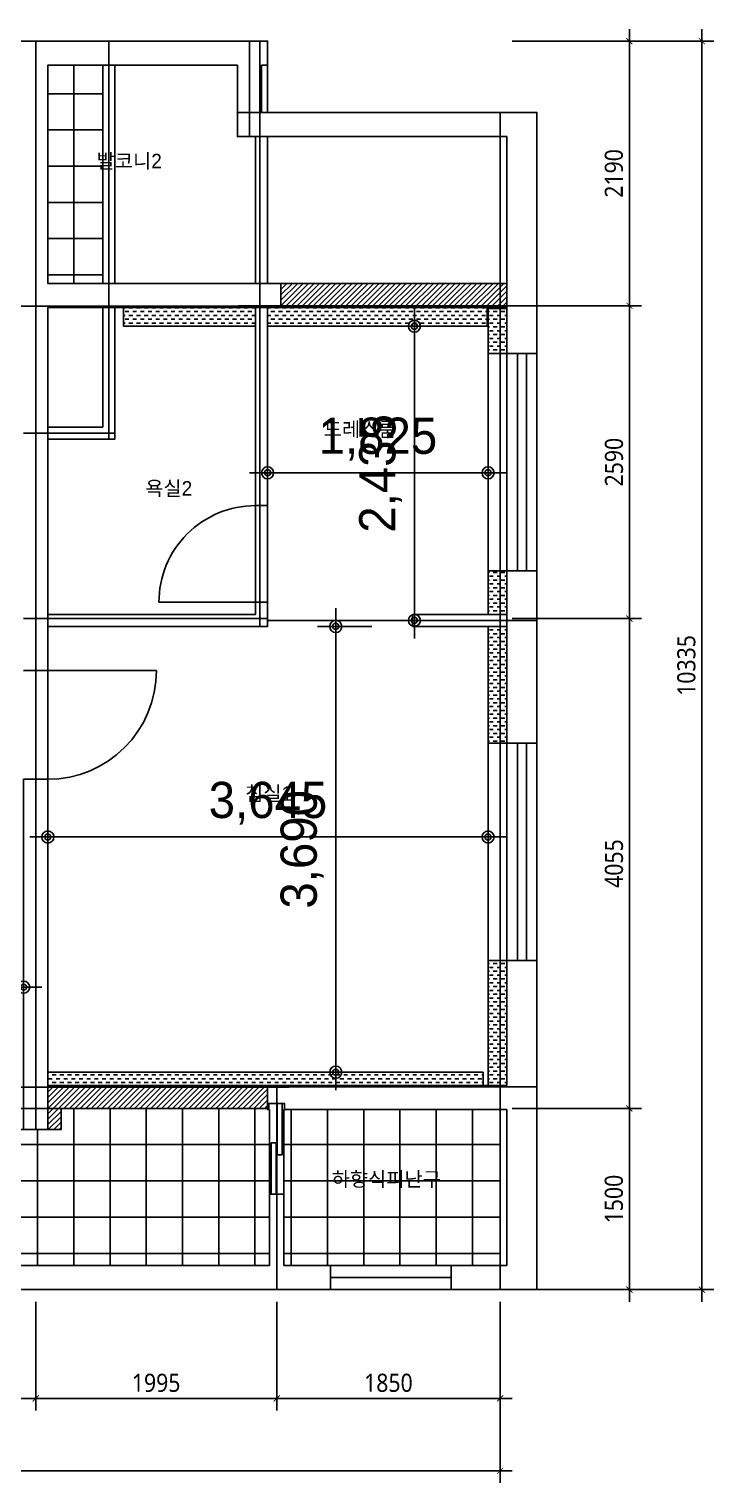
# Model space of a CAD drawing. Extents: x -125 to 16400, y -1600 to 10435.
# Drawn here: x 10730 to 16400, y -1600 to 10435 of the extents above; entities that cross this region are included whole.
import ezdxf

# ---------------------------------------------------------------- set-up
doc = ezdxf.new("R2010")
doc.units = 0
doc.header["$MEASUREMENT"] = 0
doc.linetypes.add('AUDIT_D_220706163347-0', pattern=[0])
doc.linetypes.add('CEN', pattern=[62, 60, -1, 0, -1])
for name, color, linetype in [('A_HAT', 8, 'Continuous'), ('AA-XXXX-DIMS', 7, 'Continuous'), ('CEN_CON', 1, 'CEN'), ('CEN_WALL', 12, 'CEN'), ('CONC', 2, 'Continuous'), ('DIM', 7, 'AUDIT_D_220706163347-0'), ('DOOR', 4, 'Continuous'), ('FIN', 6, 'Continuous'), ('INS', 8, 'Continuous'), ('WAL', 3, 'Continuous'), ('WAL_DRY', 7, 'Continuous'), ('WIN', 4, 'Continuous'), ('바닥타일', 8, 'Continuous'), ('실명', 3, 'AUDIT_D_220706163347-0')]:
    doc.layers.add(name, color=color, linetype=linetype)
doc.styles.add('HAUD01', font='Dotum.ttf')
doc.styles.add('맑은고딕', font='malgun.ttf', dxfattribs={"width": 0.9})
doc.dimstyles.new('HAUD-100', dxfattribs={"dimscale": 100, "dimtxt": 3, "dimasz": 1, "dimexe": 0, "dimexo": 3, "dimgap": 1, "dimtad": 1, "dimdec": 0, "dimdsep": 46, "dimlunit": 6, "dimtxsty": 'HAUD01', "dimblk": 'DIMDOT', "dimcen": 2.5, "dimdle": 1.5, "dimclrd": 7, "dimclre": 7, "dimclrt": 3, "dimadec": 0, "dimazin": 0, "dimtfac": 1, "dimtdec": 0, "dimtix": 1, "dimtmove": 2, "dimatfit": 3, "dimfxl": 1, "dimtvp": 1, "dimtolj": 1, "dimtzin": 0, "dimarcsym": 0})
doc.dimstyles.new('MCDIM-50', dxfattribs={"dimscale": 50, "dimtxt": 3, "dimasz": 1, "dimexe": 2, "dimexo": 2, "dimgap": 1, "dimtad": 1, "dimdec": 0, "dimzin": 0, "dimdsep": 46, "dimtxsty": '맑은고딕', "dimblk1": 'ARCHTICK', "dimblk2": 'ARCHTICK', "dimsah": 1, "dimcen": 0.09, "dimdle": 2, "dimclrd": 7, "dimclre": 7, "dimclrt": 3, "dimadec": 0, "dimazin": 0, "dimtfac": 1, "dimtdec": 0, "dimtix": 1, "dimtmove": 2, "dimatfit": 3, "dimldrblk": 'ARCHTICK', "dimfxl": 1, "dimtolj": 1, "dimtzin": 0, "dimarcsym": 0})
pattern_1 = [(45, (0, 0), (-22.45064, 22.45064), [])]
pattern_2 = [(0, (0, 0), (31.75, 31.75), [31.75, -31.75])]
pattern_3 = [(0, (0, 0), (0, 300), []), (90, (0, 0), (-300, 2e-14), [])]

# ---------------------------------------------------------------- blocks, each defined once
blk = doc.blocks.new('_ArchTick')
at = {"color": 0, "linetype": 'ByBlock', "const_width": 0.15}
blk.add_lwpolyline([(-0.5, -0.5), (0.5, 0.5)], dxfattribs=at)
blk = doc.blocks.new('*D11')
at = {"layer": 'Defpoints', "color": 0, "transparency": 16777216}
for p in [(0, 0), (14630, 0), (14630, -1500)]:
    blk.add_point(p, dxfattribs=at)
at = {"layer": 'DIM', "color": 7, "lineweight": -2, "transparency": 16777216}
for p, q in [((0, -100), (0, -1600)), ((14630, -100), (14630, -1600)), ((-100, -1500), (14730, -1500))]:
    blk.add_line(p, q, dxfattribs=at)
at = {"layer": 'DIM', "color": 7, "lineweight": -2, "transparency": 16777216, "xscale": 50, "yscale": 50, "zscale": 50, "rotation": 180}
blk.add_blockref('_ArchTick', (0, -1500), dxfattribs=at)
at = {"layer": 'DIM', "color": 7, "lineweight": -2, "transparency": 16777216, "xscale": 50, "yscale": 50, "zscale": 50}
blk.add_blockref('_ArchTick', (14630, -1500), dxfattribs=at)
at = {"layer": 'DIM', "color": 3, "transparency": 16777216, "insert": (7315, -1372), "char_height": 150, "attachment_point": 5, "style": '맑은고딕'}
blk.add_mtext('\\A1;14630', dxfattribs=at)
blk = doc.blocks.new('*D14')
at = {"layer": 'Defpoints', "color": 0, "transparency": 16777216}
for p in [(6065, 0), (10785, 0), (10785, -900)]:
    blk.add_point(p, dxfattribs=at)
at = {"layer": 'DIM', "color": 7, "lineweight": -2, "transparency": 16777216}
for p, q in [((6065, -100), (6065, -1000)), ((10785, -100), (10785, -1000)), ((5965, -900), (10885, -900))]:
    blk.add_line(p, q, dxfattribs=at)
at = {"layer": 'DIM', "color": 7, "lineweight": -2, "transparency": 16777216, "xscale": 50, "yscale": 50, "zscale": 50, "rotation": 180}
blk.add_blockref('_ArchTick', (6065, -900), dxfattribs=at)
at = {"layer": 'DIM', "color": 7, "lineweight": -2, "transparency": 16777216, "xscale": 50, "yscale": 50, "zscale": 50}
blk.add_blockref('_ArchTick', (10785, -900), dxfattribs=at)
at = {"layer": 'DIM', "color": 3, "transparency": 16777216, "insert": (8425, -773), "char_height": 150, "attachment_point": 5, "style": '맑은고딕'}
blk.add_mtext('\\A1;4720', dxfattribs=at)
blk = doc.blocks.new('*D15')
at = {"layer": 'Defpoints', "color": 0, "transparency": 16777216}
for p in [(10785, 0), (12780, 0), (12780, -900)]:
    blk.add_point(p, dxfattribs=at)
at = {"layer": 'DIM', "color": 7, "lineweight": -2, "transparency": 16777216}
for p, q in [((10785, -100), (10785, -1000)), ((12780, -100), (12780, -1000)), ((10685, -900), (12880, -900))]:
    blk.add_line(p, q, dxfattribs=at)
at = {"layer": 'DIM', "color": 7, "lineweight": -2, "transparency": 16777216, "xscale": 50, "yscale": 50, "zscale": 50, "rotation": 180}
blk.add_blockref('_ArchTick', (10785, -900), dxfattribs=at)
at = {"layer": 'DIM', "color": 7, "lineweight": -2, "transparency": 16777216, "xscale": 50, "yscale": 50, "zscale": 50}
blk.add_blockref('_ArchTick', (12780, -900), dxfattribs=at)
at = {"layer": 'DIM', "color": 3, "transparency": 16777216, "insert": (11782, -772), "char_height": 150, "attachment_point": 5, "style": '맑은고딕'}
blk.add_mtext('\\A1;1995', dxfattribs=at)
blk = doc.blocks.new('*D16')
at = {"layer": 'Defpoints', "color": 0, "transparency": 16777216}
for p in [(12780, 0), (14630, 0), (14630, -900)]:
    blk.add_point(p, dxfattribs=at)
at = {"layer": 'DIM', "color": 7, "lineweight": -2, "transparency": 16777216}
for p, q in [((12780, -100), (12780, -1000)), ((14630, -100), (14630, -1000)), ((12680, -900), (14730, -900))]:
    blk.add_line(p, q, dxfattribs=at)
at = {"layer": 'DIM', "color": 7, "lineweight": -2, "transparency": 16777216, "xscale": 50, "yscale": 50, "zscale": 50, "rotation": 180}
blk.add_blockref('_ArchTick', (12780, -900), dxfattribs=at)
at = {"layer": 'DIM', "color": 7, "lineweight": -2, "transparency": 16777216, "xscale": 50, "yscale": 50, "zscale": 50}
blk.add_blockref('_ArchTick', (14630, -900), dxfattribs=at)
at = {"layer": 'DIM', "color": 3, "transparency": 16777216, "insert": (13705, -772), "char_height": 150, "attachment_point": 5, "style": '맑은고딕'}
blk.add_mtext('\\A1;1850', dxfattribs=at)
blk = doc.blocks.new('*D17')
at = {"layer": 'Defpoints', "color": 0, "transparency": 16777216}
for p in [(14630, 10335), (16300, 10335), (14630, 0)]:
    blk.add_point(p, dxfattribs=at)
at = {"layer": 'DIM', "color": 7, "lineweight": -2, "transparency": 16777216}
for p, q in [((16300, -100), (16300, 10435)), ((14730, 10335), (16400, 10335)), ((14730, 0), (16400, 0))]:
    blk.add_line(p, q, dxfattribs=at)
at = {"layer": 'DIM', "color": 7, "lineweight": -2, "transparency": 16777216, "xscale": 50, "yscale": 50, "zscale": 50}
for p, rotation in [((16300, 10335), 90), ((16300, 0), 270)]:
    blk.add_blockref('_ArchTick', p, dxfattribs=dict(at, rotation=rotation))
at = {"layer": 'DIM', "color": 3, "transparency": 16777216, "insert": (16172, 5167), "char_height": 150, "attachment_point": 5, "rotation": 90, "style": '맑은고딕'}
blk.add_mtext('\\A1;10335', dxfattribs=at)
blk = doc.blocks.new('*D18')
at = {"layer": 'Defpoints', "color": 0, "transparency": 16777216}
for p in [(14630, 1500), (15700, 1500), (14630, 0)]:
    blk.add_point(p, dxfattribs=at)
at = {"layer": 'DIM', "color": 7, "lineweight": -2, "transparency": 16777216}
for p, q in [((15700, -100), (15700, 1600)), ((14730, 1500), (15800, 1500)), ((14730, 0), (15800, 0))]:
    blk.add_line(p, q, dxfattribs=at)
at = {"layer": 'DIM', "color": 7, "lineweight": -2, "transparency": 16777216, "xscale": 50, "yscale": 50, "zscale": 50}
for p, rotation in [((15700, 1500), 90), ((15700, 0), 270)]:
    blk.add_blockref('_ArchTick', p, dxfattribs=dict(at, rotation=rotation))
at = {"layer": 'DIM', "color": 3, "transparency": 16777216, "insert": (15572, 750), "char_height": 150, "attachment_point": 5, "rotation": 90, "style": '맑은고딕'}
blk.add_mtext('\\A1;1500', dxfattribs=at)
blk = doc.blocks.new('*D19')
at = {"layer": 'Defpoints', "color": 0, "transparency": 16777216}
for p in [(14630, 5555), (15700, 5555), (14630, 1500)]:
    blk.add_point(p, dxfattribs=at)
at = {"layer": 'DIM', "color": 7, "lineweight": -2, "transparency": 16777216}
for p, q in [((14730, 5555), (15800, 5555)), ((15700, 1400), (15700, 5655)), ((14730, 1500), (15800, 1500))]:
    blk.add_line(p, q, dxfattribs=at)
at = {"layer": 'DIM', "color": 7, "lineweight": -2, "transparency": 16777216, "xscale": 50, "yscale": 50, "zscale": 50}
for p, rotation in [((15700, 5555), 90), ((15700, 1500), 270)]:
    blk.add_blockref('_ArchTick', p, dxfattribs=dict(at, rotation=rotation))
at = {"layer": 'DIM', "color": 3, "transparency": 16777216, "insert": (15573, 3527), "char_height": 150, "attachment_point": 5, "rotation": 90, "style": '맑은고딕'}
blk.add_mtext('\\A1;4055', dxfattribs=at)
blk = doc.blocks.new('*D20')
at = {"layer": 'Defpoints', "color": 0, "transparency": 16777216}
for p in [(14630, 8145), (15700, 8145), (14630, 5555)]:
    blk.add_point(p, dxfattribs=at)
at = {"layer": 'DIM', "color": 7, "lineweight": -2, "transparency": 16777216}
for p, q in [((15700, 5455), (15700, 8245)), ((14730, 8145), (15800, 8145)), ((14730, 5555), (15800, 5555))]:
    blk.add_line(p, q, dxfattribs=at)
at = {"layer": 'DIM', "color": 7, "lineweight": -2, "transparency": 16777216, "xscale": 50, "yscale": 50, "zscale": 50}
for p, rotation in [((15700, 8145), 90), ((15700, 5555), 270)]:
    blk.add_blockref('_ArchTick', p, dxfattribs=dict(at, rotation=rotation))
at = {"layer": 'DIM', "color": 3, "transparency": 16777216, "insert": (15573, 6850), "char_height": 150, "attachment_point": 5, "rotation": 90, "style": '맑은고딕'}
blk.add_mtext('\\A1;2590', dxfattribs=at)
blk = doc.blocks.new('*D21')
at = {"layer": 'Defpoints', "color": 0, "transparency": 16777216}
for p in [(14630, 10335), (15700, 10335), (14630, 8145)]:
    blk.add_point(p, dxfattribs=at)
at = {"layer": 'DIM', "color": 7, "lineweight": -2, "transparency": 16777216}
for p, q in [((15700, 8045), (15700, 10435)), ((14730, 10335), (15800, 10335)), ((14730, 8145), (15800, 8145))]:
    blk.add_line(p, q, dxfattribs=at)
at = {"layer": 'DIM', "color": 7, "lineweight": -2, "transparency": 16777216, "xscale": 50, "yscale": 50, "zscale": 50}
for p, rotation in [((15700, 10335), 90), ((15700, 8145), 270)]:
    blk.add_blockref('_ArchTick', p, dxfattribs=dict(at, rotation=rotation))
at = {"layer": 'DIM', "color": 3, "transparency": 16777216, "insert": (15572, 9240), "char_height": 150, "attachment_point": 5, "rotation": 90, "style": '맑은고딕'}
blk.add_mtext('\\A1;2190', dxfattribs=at)
blk = doc.blocks.new('DIMDOT')
at = {"layer": 'AA-XXXX-DIMS'}
for p, q in [((0, -1.5), (0, 1.5)), ((-1.5, 0), (1.5, 0))]:
    blk.add_line(p, q, dxfattribs=at)
for radius in [0.5, 0.25]:
    blk.add_circle((0, 0), radius, dxfattribs=at)
blk = doc.blocks.new('*D22')
at = {"layer": 'Defpoints', "color": 0, "transparency": 16777216}
for p in [(10885, 3747), (14530, 3747), (14530, 3747)]:
    blk.add_point(p, dxfattribs=at)
at = {"layer": 'DIM', "color": 7, "lineweight": -2, "transparency": 16777216}
for p, q in [((10885, 4047), (10885, 3747)), ((14530, 4047), (14530, 3747)), ((10985, 3747), (14430, 3747))]:
    blk.add_line(p, q, dxfattribs=at)
at = {"layer": 'DIM', "color": 7, "lineweight": -2, "transparency": 16777216, "xscale": 100, "yscale": 100, "zscale": 100, "rotation": 180}
blk.add_blockref('DIMDOT', (10885, 3747), dxfattribs=at)
at = {"layer": 'DIM', "color": 7, "lineweight": -2, "transparency": 16777216, "xscale": 100, "yscale": 100, "zscale": 100}
blk.add_blockref('DIMDOT', (14530, 3747), dxfattribs=at)
at = {"layer": 'DIM', "color": 3, "transparency": 16777216, "insert": (12708, 4026), "char_height": 300, "attachment_point": 5, "style": 'HAUD01'}
blk.add_mtext('\\A1;3,645', dxfattribs=at)
blk = doc.blocks.new('*D23')
at = {"layer": 'Defpoints', "color": 0, "transparency": 16777216}
for p in [(13269, 5490), (13269, 5490), (13269, 1800)]:
    blk.add_point(p, dxfattribs=at)
at = {"layer": 'DIM', "color": 7, "lineweight": -2, "transparency": 16777216}
for p, q in [((13569, 5490), (13269, 5490)), ((13269, 1900), (13269, 5390)), ((13569, 1800), (13269, 1800))]:
    blk.add_line(p, q, dxfattribs=at)
at = {"layer": 'DIM', "color": 7, "lineweight": -2, "transparency": 16777216, "xscale": 100, "yscale": 100, "zscale": 100}
for p, rotation in [((13269, 5490), 90), ((13269, 1800), 270)]:
    blk.add_blockref('DIMDOT', p, dxfattribs=dict(at, rotation=rotation))
at = {"layer": 'DIM', "color": 3, "transparency": 16777216, "insert": (12990, 3645), "char_height": 300, "attachment_point": 5, "rotation": 90, "style": 'HAUD01'}
blk.add_mtext('\\A1;3,690', dxfattribs=at)
blk = doc.blocks.new('*D24')
at = {"layer": 'Defpoints', "color": 0, "transparency": 16777216}
for p in [(12705, 6762), (14530, 6762), (14530, 6762)]:
    blk.add_point(p, dxfattribs=at)
at = {"layer": 'DIM', "color": 7, "lineweight": -2, "transparency": 16777216}
for p, q in [((12705, 7062), (12705, 6762)), ((14530, 7062), (14530, 6762)), ((12805, 6762), (14430, 6762))]:
    blk.add_line(p, q, dxfattribs=at)
at = {"layer": 'DIM', "color": 7, "lineweight": -2, "transparency": 16777216, "xscale": 100, "yscale": 100, "zscale": 100, "rotation": 180}
blk.add_blockref('DIMDOT', (12705, 6762), dxfattribs=at)
at = {"layer": 'DIM', "color": 7, "lineweight": -2, "transparency": 16777216, "xscale": 100, "yscale": 100, "zscale": 100}
blk.add_blockref('DIMDOT', (14530, 6762), dxfattribs=at)
at = {"layer": 'DIM', "color": 3, "transparency": 16777216, "insert": (13618, 7041), "char_height": 300, "attachment_point": 5, "style": 'HAUD01'}
blk.add_mtext('\\A1;1,825', dxfattribs=at)
blk = doc.blocks.new('*D25')
at = {"layer": 'Defpoints', "color": 0, "transparency": 16777216}
for p in [(13920, 7975), (13920, 7975), (13920, 5540)]:
    blk.add_point(p, dxfattribs=at)
at = {"layer": 'DIM', "color": 7, "lineweight": -2, "transparency": 16777216}
for p, q in [((14220, 7975), (13920, 7975)), ((13920, 5640), (13920, 7875)), ((14220, 5540), (13920, 5540))]:
    blk.add_line(p, q, dxfattribs=at)
at = {"layer": 'DIM', "color": 7, "lineweight": -2, "transparency": 16777216, "xscale": 100, "yscale": 100, "zscale": 100}
for p, rotation in [((13920, 7975), 90), ((13920, 5540), 270)]:
    blk.add_blockref('DIMDOT', p, dxfattribs=dict(at, rotation=rotation))
at = {"layer": 'DIM', "color": 3, "transparency": 16777216, "insert": (13641, 6757), "char_height": 300, "attachment_point": 5, "rotation": 90, "style": 'HAUD01'}
blk.add_mtext('\\A1;2,435', dxfattribs=at)
blk = doc.blocks.new('*D26')
at = {"layer": 'Defpoints', "color": 0, "transparency": 16777216}
for p in [(6165, 2504), (10685, 2504), (10685, 2504)]:
    blk.add_point(p, dxfattribs=at)
at = {"layer": 'DIM', "color": 7, "lineweight": -2, "transparency": 16777216}
for p, q in [((6165, 2804), (6165, 2504)), ((10685, 2804), (10685, 2504)), ((6265, 2504), (10585, 2504))]:
    blk.add_line(p, q, dxfattribs=at)
at = {"layer": 'DIM', "color": 7, "lineweight": -2, "transparency": 16777216, "xscale": 100, "yscale": 100, "zscale": 100, "rotation": 180}
blk.add_blockref('DIMDOT', (6165, 2504), dxfattribs=at)
at = {"layer": 'DIM', "color": 7, "lineweight": -2, "transparency": 16777216, "xscale": 100, "yscale": 100, "zscale": 100}
blk.add_blockref('DIMDOT', (10685, 2504), dxfattribs=at)
at = {"layer": 'DIM', "color": 3, "transparency": 16777216, "insert": (8425, 2783), "char_height": 300, "attachment_point": 5, "style": 'HAUD01'}
blk.add_mtext('\\A1;4,520', dxfattribs=at)

msp = doc.modelspace()

# ---------------------------------------------------------------- hatches: boundary and pattern name
at = {"layer": 'A_HAT'}
h = msp.add_hatch(dxfattribs=at)
h.set_pattern_fill('ANSI31', color=256, scale=10, style=0)
h.set_pattern_definition(pattern_1)
h.paths.add_polyline_path([(12815, 8130), (14685, 8130), (14685, 8330), (12815, 8330)])
h = msp.add_hatch(dxfattribs=at)
h.set_pattern_fill('ANSI31', color=256, scale=10, style=0)
h.set_pattern_definition(pattern_1)
h.paths.add_polyline_path([(10885, 1325), (10995, 1325), (10995, 1500), (12705, 1500), (12705, 1690), (10885, 1690)])
at = {"layer": 'INS'}
h = msp.add_hatch(dxfattribs=at)
h.set_pattern_fill('DASH', color=256, scale=10, style=0)
h.set_pattern_definition(pattern_2)
h.paths.add_polyline_path([(11512.1, 7975), (12605, 7975), (12605, 8130), (11512.1, 8130)])
h = msp.add_hatch(dxfattribs=at)
h.set_pattern_fill('DASH', color=256, scale=10, style=0)
h.set_pattern_definition(pattern_2)
h.paths.add_polyline_path([(12705, 7975), (14523.3, 7975), (14523.3, 8130), (12705, 8130)])
h = msp.add_hatch(dxfattribs=at)
h.set_pattern_fill('DASH', color=256, scale=10, style=0)
h.set_pattern_definition(pattern_2)
h.paths.add_polyline_path([(14530, 7750), (14685, 7750), (14685, 8120.8), (14530, 8120.8)])
h = msp.add_hatch(dxfattribs=at)
h.set_pattern_fill('DASH', color=256, scale=10, style=0)
h.set_pattern_definition(pattern_2)
h.paths.add_polyline_path([(14530, 5590), (14685, 5590), (14685, 5950), (14530, 5950)])
h = msp.add_hatch(dxfattribs=at)
h.set_pattern_fill('DASH', color=256, scale=10, style=0)
h.set_pattern_definition(pattern_2)
h.paths.add_polyline_path([(14530, 4525), (14685, 4525), (14685, 5490), (14530, 5490)])
h = msp.add_hatch(dxfattribs=at)
h.set_pattern_fill('DASH', color=256, scale=10, style=0)
h.set_pattern_definition(pattern_2)
h.paths.add_polyline_path([(14530, 1690), (14685, 1690), (14685, 2725), (14530, 2725)])
h = msp.add_hatch(dxfattribs=at)
h.set_pattern_fill('DASH', color=256, scale=10, style=0)
h.set_pattern_definition(pattern_2)
h.paths.add_polyline_path([(10885, 1690), (14489, 1690), (14489, 1800), (10885, 1800)])
at = {"layer": '바닥타일'}
h = msp.add_hatch(dxfattribs=at)
h.set_pattern_fill('_USER', color=256, scale=300, style=0, double=1, pattern_type=0)
h.set_pattern_definition(pattern_3)
h.paths.add_polyline_path([(10885, 8330), (11340, 8330), (11340, 10135), (10885, 10135)])
h = msp.add_hatch(dxfattribs=at)
h.set_pattern_fill('_USER', color=256, scale=300, style=0, double=1, pattern_type=0)
h.set_pattern_definition(pattern_3)
h.paths.add_polyline_path([(125, 200), (12720, 200), (12720, 1490), (12705, 1490), (12705, 1500), (10995, 1500), (10995, 1325), (125, 1325)])
h = msp.add_hatch(dxfattribs=at)
h.set_pattern_fill('_USER', color=256, scale=300, style=0, double=1, pattern_type=0)
h.set_pattern_definition(pattern_3)
h.paths.add_polyline_path([(12840, 200), (14630, 200), (14630, 1490), (12840, 1490)])

# ---------------------------------------------------------------- linework, layer by layer
at = {"layer": 'CEN_CON'}
for p, q in [((5445, 10335), (12705, 10335)), ((10785, 1325), (10785, 10335)), ((12555, 9545), (12555, 10335)), ((12455, 9745), (14935, 9745)), ((14630, 0), (14630, 9745)), ((9775, 8140), (12815, 8140)), ((12780, 0), (12780, 1690)), ((12705, 1680), (14935, 1680)), ((0, 0), (14935, 0))]:
    msp.add_line(p, q, dxfattribs=at)
at = {"layer": 'CEN_WALL'}
for p, q in [((11390, 7040), (11390, 10335)), ((12640, 5490), (12640, 10335)), ((12465, 8145), (14935, 8145)), ((10685, 7090), (11440, 7090)), ((10685, 5555), (12705, 5555)), ((13905, 5540), (14935, 5540)), ((10575, 1675), (12880, 1675)), ((-125, 1500), (10995, 1500))]:
    msp.add_line(p, q, dxfattribs=at)
at = {"layer": 'CONC'}
msp.add_lwpolyline([(10685, 5125), (10885, 5125), (10885, 8130), (12815, 8130), (12815, 8330), (10885, 8330), (10885, 10135), (12455, 10135), (12455, 9545), (14685, 9545), (14685, 7750), (14935, 7750), (14935, 9745), (12655, 9745), (12655, 10135), (12705, 10135), (12705, 10335), (5445, 10335)], dxfattribs=at)
for points in [[(-125, 0), (13225, 0), (13225, 200), (12840, 200), (12840, 790), (12720, 790), (12720, 200), (125, 200), (125, 3915), (1955, 3915), (1955, 4115), (125, 4115), (125, 7025), (1605, 7025), (1605, 6885), (3055, 6885), (3055, 7135), (1955, 7135), (1955, 7275), (-125, 7275)], [(14685, 4525), (14935, 4525), (14935, 5950), (14685, 5950)], [(10685, 1325), (10885, 1325), (10885, 4225), (10685, 4225)], [(12705, 1490), (12715, 1490), (12715, 1540), (12845, 1540), (12845, 1490), (14685, 1490), (14685, 200), (14225, 200), (14225, 0), (14935, 0), (14935, 2725), (14685, 2725), (14685, 1690), (12705, 1690)]]:
    msp.add_lwpolyline(points, close=True, dxfattribs=at)
at = {"layer": 'DOOR'}
for p, q in [((12605, 6490), (12705, 6490)), ((12605, 5690), (11805, 5690)), ((12605, 5690), (12705, 5690)), ((10685, 5125), (10885, 5125)), ((10885, 5125), (11785, 5125)), ((10685, 4225), (10885, 4225)), ((12720, 1540), (12840, 1540)), ((12720, 790), (12840, 790))]:
    msp.add_line(p, q, dxfattribs=at)
for points in [[(12785, 1115), (12785, 1540), (12825, 1540), (12825, 1115)], [(12735, 790), (12735, 1215), (12775, 1215), (12775, 790)]]:
    msp.add_lwpolyline(points, close=True, dxfattribs=at)
for centre, radius, start, end in [((12605, 5690), 800, 89.99998, 180.00002), ((10885, 5125), 900, 270.00002, 0)]:
    msp.add_arc(centre, radius, start, end, dxfattribs=at)
at = {"layer": 'FIN'}
for points in [[(10885, 8330), (11340, 8330), (11340, 10135), (10885, 10135)], [(10885, 5590), (12605, 5590), (12605, 7975), (11512.1, 7975), (11512.1, 8130), (11440, 8130), (11440, 7040), (10885, 7040)], [(12705, 5540), (13905, 5540), (13905, 5590), (14530, 5590), (14530, 8120.8), (14630, 8120.8), (14630, 8130), (14523.3, 8130), (14523.3, 7975), (12705, 7975)], [(10885, 1800), (14489, 1800), (14489, 1690), (14530, 1690), (14530, 5490), (13905, 5490), (13905, 5540), (12705, 5540), (12705, 5490), (10885, 5490)], [(125, 200), (12720, 200), (12720, 1490), (12705, 1490), (12705, 1500), (10995, 1500), (10995, 1325), (125, 1325)], [(12840, 200), (14630, 200), (14630, 1490), (12840, 1490)]]:
    msp.add_lwpolyline(points, close=True, dxfattribs=at)
at = {"layer": 'INS'}
for points in [[(11512.1, 7975), (12605, 7975), (12605, 8130), (11512.1, 8130)], [(12705, 7975), (14523.3, 7975), (14523.3, 8130), (12705, 8130)], [(14530, 7750), (14685, 7750), (14685, 8120.8), (14530, 8120.8)], [(14530, 5590), (14685, 5590), (14685, 5950), (14530, 5950)], [(14530, 4525), (14685, 4525), (14685, 5490), (14530, 5490)], [(14530, 1690), (14685, 1690), (14685, 2725), (14530, 2725)], [(10885, 1690), (14489, 1690), (14489, 1800), (10885, 1800)]]:
    msp.add_lwpolyline(points, close=True, dxfattribs=at)
at = {"layer": 'WAL'}
for points in [[(12815, 8130), (14685, 8130), (14685, 8330), (12815, 8330)], [(10885, 1325), (10995, 1325), (10995, 1500), (12705, 1500), (12705, 1690), (10885, 1690)]]:
    msp.add_lwpolyline(points, close=True, dxfattribs=at)
at = {"layer": 'WAL_DRY'}
for points in [[(11340, 8330), (11440, 8330), (11440, 10135), (11340, 10135)], [(12655, 9745), (12705, 9745), (12705, 10135), (12655, 10135)], [(12605, 8330), (12705, 8330), (12705, 9545), (12605, 9545)], [(10885, 7040), (11440, 7040), (11440, 8130), (11340, 8130), (11340, 7140), (10885, 7140)], [(12605, 6490), (12705, 6490), (12705, 8130), (12605, 8130)], [(10885, 5490), (12705, 5490), (12705, 5690), (12605, 5690), (12605, 5590), (10885, 5590)], [(13905, 5490), (14685, 5490), (14685, 5590), (13905, 5590)]]:
    msp.add_lwpolyline(points, close=True, dxfattribs=at)
at = {"layer": 'WIN'}
for p, q in [((14772.5, 5950), (14772.5, 7750)), ((14847.5, 5950), (14847.5, 7750)), ((14772.5, 2725), (14772.5, 4525)), ((14847.5, 2725), (14847.5, 4525)), ((13225, 100), (14225, 100))]:
    msp.add_line(p, q, dxfattribs=at)
for points in [[(14685, 5950), (14685, 7750), (14935, 7750), (14935, 5950)], [(14685, 2725), (14685, 4525), (14935, 4525), (14935, 2725)], [(13225, 0), (14225, 0), (14225, 200), (13225, 200)]]:
    msp.add_lwpolyline(points, close=True, dxfattribs=at)
at = {"layer": '바닥타일'}
for points in [[(10885, 8330), (11340, 8330), (11340, 10135), (10885, 10135)], [(125, 200), (12720, 200), (12720, 1490), (12705, 1490), (12705, 1500), (10995, 1500), (10995, 1325), (125, 1325)], [(12840, 200), (14630, 200), (14630, 1490), (12840, 1490)]]:
    msp.add_lwpolyline(points, close=True, dxfattribs=at)

# ---------------------------------------------------------------- texts
at = {"layer": '실명', "style": 'HAUD01'}
for s, p in [('발코니2', (11290, 9283)), ('드레스룸', (13170, 7062)), ('욕실2', (11692, 6573)), ('침실1', (12519, 4047)), ('하향식피난구', (13236, 855))]:
    msp.add_text(s, height=120, dxfattribs=at).set_placement(p)

# ---------------------------------------------------------------- dimensions: what is measured, and where the dimension line sits
at = {"layer": 'DIM'}
for base, p1, p2, dimstyle, picture, middle in [((16300, 10335), (14630, 0), (14630, 10335), 'MCDIM-50', '*D17', (16172.1, 5167.5)), ((15700, 10335), (14630, 8145), (14630, 10335), 'MCDIM-50', '*D21', (15572.1, 9240)), ((15700, 8145), (14630, 5555), (14630, 8145), 'MCDIM-50', '*D20', (15572.5, 6850)), ((13920, 7975), (13920, 5540), (13920, 7975), 'HAUD-100', '*D25', (13640.9, 6757.5)), ((13269, 5490), (13269, 1800), (13269, 5490), 'HAUD-100', '*D23', (12989.9, 3645)), ((15700, 5555), (14630, 1500), (14630, 5555), 'MCDIM-50', '*D19', (15572.5, 3527.5)), ((15700, 1500), (14630, 0), (14630, 1500), 'MCDIM-50', '*D18', (15572.1, 750))]:
    dim = msp.add_linear_dim(base=base, p1=p1, p2=p2, angle=90, dimstyle=dimstyle, dxfattribs=at)
    dim.commit()
    dim.dimension.update_dxf_attribs({"geometry": picture, "text_midpoint": middle})
for base, p1, p2, dimstyle, picture, middle in [((14530, 6762), (12705, 6762), (14530, 6762), 'HAUD-100', '*D24', (13617.5, 7041.1)), ((14530, 3747), (10885, 3747), (14530, 3747), 'HAUD-100', '*D22', (12707.5, 4026.1)), ((10685, 2504), (6165, 2504), (10685, 2504), 'HAUD-100', '*D26', (8425, 2783.1)), ((14630, -1500), (0, 0), (14630, 0), 'MCDIM-50', '*D11', (7315, -1372.1)), ((10785, -900), (6065, 0), (10785, 0), 'MCDIM-50', '*D14', (8425, -772.5)), ((12780, -900), (10785, 0), (12780, 0), 'MCDIM-50', '*D15', (11782.5, -772.1)), ((14630, -900), (12780, 0), (14630, 0), 'MCDIM-50', '*D16', (13705, -772.1))]:
    dim = msp.add_linear_dim(base=base, p1=p1, p2=p2, dimstyle=dimstyle, dxfattribs=at)
    dim.commit()
    dim.dimension.update_dxf_attribs({"geometry": picture, "text_midpoint": middle})

doc.saveas('drawing.dxf')
